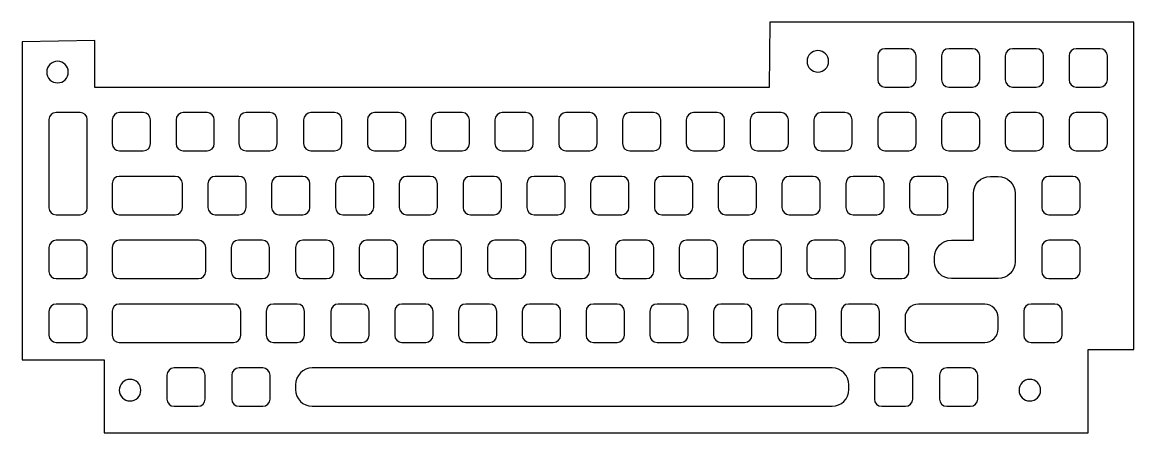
# Model space of a CAD drawing. Extents: x 62 to 217, y -136 to -79.
import ezdxf

# ---------------------------------------------------------------- set-up
doc = ezdxf.new("R2010")
doc.units = 0
doc.header["$MEASUREMENT"] = 0
doc.layers.add('LAYER_1', color=7, linetype='CONTINUOUS')

# ---------------------------------------------------------------- blocks, each defined once
blk = doc.blocks.new('BLOCK_2')
at = {"layer": 'LAYER_1', "color": 7}
blk.add_lwpolyline([(211, -79.26), (184.33, -79.26), (166.65, -79.26), (166.55, -88.35), (72.54, -88.35), (72.54, -81.8), (62.44, -82), (62.44, -88.35), (62.44, -92.78), (62.44, -126.25), (73.84, -126.25), (73.84, -136.41), (193.22, -136.41), (211, -136.41), (211, -129.77), (211, -124.84), (217.35, -124.84), (217.35, -85.61), (217.35, -79.26), (211, -79.26)], dxfattribs=at)
for points in [[(174.82, -84.7), (174.82, -85.53), (174.15, -86.2), (173.32, -86.2), (172.49, -86.2), (171.82, -85.53), (171.82, -84.7), (171.82, -83.87), (172.49, -83.2), (173.32, -83.2), (174.15, -83.2), (174.82, -83.87), (174.82, -84.7)], [(68.86, -86.2), (68.86, -87.03), (68.19, -87.7), (67.36, -87.7), (66.53, -87.7), (65.86, -87.03), (65.86, -86.2), (65.86, -85.37), (66.53, -84.7), (67.36, -84.7), (68.19, -84.7), (68.86, -85.37), (68.86, -86.2)], [(78.97, -130.49), (78.97, -131.32), (78.3, -131.99), (77.47, -131.99), (76.64, -131.99), (75.97, -131.32), (75.97, -130.49), (75.97, -129.66), (76.64, -128.99), (77.47, -128.99), (78.3, -128.99), (78.97, -129.66), (78.97, -130.49)], [(204.36, -130.49), (204.36, -131.32), (203.69, -131.99), (202.86, -131.99), (202.03, -131.99), (201.36, -131.32), (201.36, -130.49), (201.36, -129.66), (202.03, -128.99), (202.86, -128.99), (203.69, -128.99), (204.36, -129.66), (204.36, -130.49)]]:
    blk.add_open_spline(points, degree=3, knots=[0, 0, 0, 0, 1, 1, 1, 2, 2, 2, 3, 3, 3, 4, 4, 4, 4], dxfattribs=at)
blk = doc.blocks.new('BLOCK_3')
at = {"layer": 'LAYER_1', "color": 7}
for points, knots in [([(185.98, -88.28), (185.98, -88.28), (182.67, -88.28), (182.67, -88.28), (182.11, -88.28), (181.66, -87.83), (181.66, -87.27), (181.66, -87.27), (181.66, -83.96), (181.66, -83.96), (181.66, -83.4), (182.11, -82.94), (182.67, -82.94), (182.67, -82.94), (185.98, -82.94), (185.98, -82.94), (186.54, -82.94), (187, -83.4), (187, -83.96), (187, -83.96), (187, -87.27), (187, -87.27), (187, -87.83), (186.54, -88.28), (185.98, -88.28)], [0, 0, 0, 0, 1, 1, 1, 2, 2, 2, 3, 3, 3, 4, 4, 4, 5, 5, 5, 6, 6, 6, 7, 7, 7, 8, 8, 8, 8]), ([(194.87, -88.28), (194.87, -88.28), (191.56, -88.28), (191.56, -88.28), (191, -88.28), (190.55, -87.83), (190.55, -87.27), (190.55, -87.27), (190.55, -83.96), (190.55, -83.96), (190.55, -83.4), (191, -82.94), (191.56, -82.94), (191.56, -82.94), (194.87, -82.94), (194.87, -82.94), (195.43, -82.94), (195.89, -83.4), (195.89, -83.96), (195.89, -83.96), (195.89, -87.27), (195.89, -87.27), (195.89, -87.83), (195.43, -88.28), (194.87, -88.28)], [0, 0, 0, 0, 1, 1, 1, 2, 2, 2, 3, 3, 3, 4, 4, 4, 5, 5, 5, 6, 6, 6, 7, 7, 7, 8, 8, 8, 8]), ([(203.76, -88.28), (203.76, -88.28), (200.45, -88.28), (200.45, -88.28), (199.89, -88.28), (199.44, -87.83), (199.44, -87.27), (199.44, -87.27), (199.44, -83.96), (199.44, -83.96), (199.44, -83.4), (199.89, -82.94), (200.45, -82.94), (200.45, -82.94), (203.76, -82.94), (203.76, -82.94), (204.32, -82.94), (204.78, -83.4), (204.78, -83.96), (204.78, -83.96), (204.78, -87.27), (204.78, -87.27), (204.78, -87.83), (204.32, -88.28), (203.76, -88.28)], [0, 0, 0, 0, 1, 1, 1, 2, 2, 2, 3, 3, 3, 4, 4, 4, 5, 5, 5, 6, 6, 6, 7, 7, 7, 8, 8, 8, 8]), ([(212.65, -88.28), (212.65, -88.28), (209.34, -88.28), (209.34, -88.28), (208.78, -88.28), (208.33, -87.83), (208.33, -87.27), (208.33, -87.27), (208.33, -83.96), (208.33, -83.96), (208.33, -83.4), (208.78, -82.94), (209.34, -82.94), (209.34, -82.94), (212.65, -82.94), (212.65, -82.94), (213.21, -82.94), (213.67, -83.4), (213.67, -83.96), (213.67, -83.96), (213.67, -87.27), (213.67, -87.27), (213.67, -87.83), (213.21, -88.28), (212.65, -88.28)], [0, 0, 0, 0, 1, 1, 1, 2, 2, 2, 3, 3, 3, 4, 4, 4, 5, 5, 5, 6, 6, 6, 7, 7, 7, 8, 8, 8, 8]), ([(71.5, -92.82), (71.5, -92.82), (71.5, -105.08), (71.5, -105.08), (71.5, -105.62), (71.06, -106.06), (70.52, -106.06), (70.52, -106.06), (67.15, -106.06), (67.15, -106.06), (66.6, -106.06), (66.16, -105.62), (66.16, -105.08), (66.16, -105.08), (66.16, -92.82), (66.16, -92.82), (66.16, -92.27), (66.6, -91.83), (67.15, -91.83), (67.15, -91.83), (70.52, -91.83), (70.52, -91.83), (71.06, -91.83), (71.5, -92.27), (71.5, -92.82)], [0, 0, 0, 0, 1, 1, 1, 2, 2, 2, 3, 3, 3, 4, 4, 4, 5, 5, 5, 6, 6, 6, 7, 7, 7, 8, 8, 8, 8]), ([(79.3, -97.17), (79.3, -97.17), (75.99, -97.17), (75.99, -97.17), (75.43, -97.17), (74.98, -96.72), (74.98, -96.16), (74.98, -96.16), (74.98, -92.85), (74.98, -92.85), (74.98, -92.29), (75.43, -91.83), (75.99, -91.83), (75.99, -91.83), (79.3, -91.83), (79.3, -91.83), (79.86, -91.83), (80.32, -92.29), (80.32, -92.85), (80.32, -92.85), (80.32, -96.16), (80.32, -96.16), (80.32, -96.72), (79.86, -97.17), (79.3, -97.17)], [0, 0, 0, 0, 1, 1, 1, 2, 2, 2, 3, 3, 3, 4, 4, 4, 5, 5, 5, 6, 6, 6, 7, 7, 7, 8, 8, 8, 8]), ([(88.19, -97.17), (88.19, -97.17), (84.88, -97.17), (84.88, -97.17), (84.32, -97.17), (83.87, -96.72), (83.87, -96.16), (83.87, -96.16), (83.87, -92.85), (83.87, -92.85), (83.87, -92.29), (84.32, -91.83), (84.88, -91.83), (84.88, -91.83), (88.19, -91.83), (88.19, -91.83), (88.75, -91.83), (89.21, -92.29), (89.21, -92.85), (89.21, -92.85), (89.21, -96.16), (89.21, -96.16), (89.21, -96.72), (88.75, -97.17), (88.19, -97.17)], [0, 0, 0, 0, 1, 1, 1, 2, 2, 2, 3, 3, 3, 4, 4, 4, 5, 5, 5, 6, 6, 6, 7, 7, 7, 8, 8, 8, 8]), ([(96.95, -97.17), (96.95, -97.17), (93.64, -97.17), (93.64, -97.17), (93.08, -97.17), (92.63, -96.72), (92.63, -96.16), (92.63, -96.16), (92.63, -92.85), (92.63, -92.85), (92.63, -92.29), (93.08, -91.83), (93.64, -91.83), (93.64, -91.83), (96.95, -91.83), (96.95, -91.83), (97.51, -91.83), (97.97, -92.29), (97.97, -92.85), (97.97, -92.85), (97.97, -96.16), (97.97, -96.16), (97.97, -96.72), (97.51, -97.17), (96.95, -97.17)], [0, 0, 0, 0, 1, 1, 1, 2, 2, 2, 3, 3, 3, 4, 4, 4, 5, 5, 5, 6, 6, 6, 7, 7, 7, 8, 8, 8, 8]), ([(105.97, -97.17), (105.97, -97.17), (102.66, -97.17), (102.66, -97.17), (102.1, -97.17), (101.65, -96.72), (101.65, -96.16), (101.65, -96.16), (101.65, -92.85), (101.65, -92.85), (101.65, -92.29), (102.1, -91.83), (102.66, -91.83), (102.66, -91.83), (105.97, -91.83), (105.97, -91.83), (106.53, -91.83), (106.99, -92.29), (106.99, -92.85), (106.99, -92.85), (106.99, -96.16), (106.99, -96.16), (106.99, -96.72), (106.53, -97.17), (105.97, -97.17)], [0, 0, 0, 0, 1, 1, 1, 2, 2, 2, 3, 3, 3, 4, 4, 4, 5, 5, 5, 6, 6, 6, 7, 7, 7, 8, 8, 8, 8]), ([(114.86, -97.17), (114.86, -97.17), (111.55, -97.17), (111.55, -97.17), (110.99, -97.17), (110.54, -96.72), (110.54, -96.16), (110.54, -96.16), (110.54, -92.85), (110.54, -92.85), (110.54, -92.29), (110.99, -91.83), (111.55, -91.83), (111.55, -91.83), (114.86, -91.83), (114.86, -91.83), (115.42, -91.83), (115.88, -92.29), (115.88, -92.85), (115.88, -92.85), (115.88, -96.16), (115.88, -96.16), (115.88, -96.72), (115.42, -97.17), (114.86, -97.17)], [0, 0, 0, 0, 1, 1, 1, 2, 2, 2, 3, 3, 3, 4, 4, 4, 5, 5, 5, 6, 6, 6, 7, 7, 7, 8, 8, 8, 8]), ([(123.75, -97.17), (123.75, -97.17), (120.44, -97.17), (120.44, -97.17), (119.88, -97.17), (119.43, -96.72), (119.43, -96.16), (119.43, -96.16), (119.43, -92.85), (119.43, -92.85), (119.43, -92.29), (119.88, -91.83), (120.44, -91.83), (120.44, -91.83), (123.75, -91.83), (123.75, -91.83), (124.31, -91.83), (124.77, -92.29), (124.77, -92.85), (124.77, -92.85), (124.77, -96.16), (124.77, -96.16), (124.77, -96.72), (124.31, -97.17), (123.75, -97.17)], [0, 0, 0, 0, 1, 1, 1, 2, 2, 2, 3, 3, 3, 4, 4, 4, 5, 5, 5, 6, 6, 6, 7, 7, 7, 8, 8, 8, 8]), ([(132.64, -97.17), (132.64, -97.17), (129.33, -97.17), (129.33, -97.17), (128.77, -97.17), (128.32, -96.72), (128.32, -96.16), (128.32, -96.16), (128.32, -92.85), (128.32, -92.85), (128.32, -92.29), (128.77, -91.83), (129.33, -91.83), (129.33, -91.83), (132.64, -91.83), (132.64, -91.83), (133.2, -91.83), (133.66, -92.29), (133.66, -92.85), (133.66, -92.85), (133.66, -96.16), (133.66, -96.16), (133.66, -96.72), (133.2, -97.17), (132.64, -97.17)], [0, 0, 0, 0, 1, 1, 1, 2, 2, 2, 3, 3, 3, 4, 4, 4, 5, 5, 5, 6, 6, 6, 7, 7, 7, 8, 8, 8, 8]), ([(141.53, -97.17), (141.53, -97.17), (138.22, -97.17), (138.22, -97.17), (137.66, -97.17), (137.21, -96.72), (137.21, -96.16), (137.21, -96.16), (137.21, -92.85), (137.21, -92.85), (137.21, -92.29), (137.66, -91.83), (138.22, -91.83), (138.22, -91.83), (141.53, -91.83), (141.53, -91.83), (142.09, -91.83), (142.55, -92.29), (142.55, -92.85), (142.55, -92.85), (142.55, -96.16), (142.55, -96.16), (142.55, -96.72), (142.09, -97.17), (141.53, -97.17)], [0, 0, 0, 0, 1, 1, 1, 2, 2, 2, 3, 3, 3, 4, 4, 4, 5, 5, 5, 6, 6, 6, 7, 7, 7, 8, 8, 8, 8]), ([(150.42, -97.17), (150.42, -97.17), (147.11, -97.17), (147.11, -97.17), (146.55, -97.17), (146.1, -96.72), (146.1, -96.16), (146.1, -96.16), (146.1, -92.85), (146.1, -92.85), (146.1, -92.29), (146.55, -91.83), (147.11, -91.83), (147.11, -91.83), (150.42, -91.83), (150.42, -91.83), (150.98, -91.83), (151.44, -92.29), (151.44, -92.85), (151.44, -92.85), (151.44, -96.16), (151.44, -96.16), (151.44, -96.72), (150.98, -97.17), (150.42, -97.17)], [0, 0, 0, 0, 1, 1, 1, 2, 2, 2, 3, 3, 3, 4, 4, 4, 5, 5, 5, 6, 6, 6, 7, 7, 7, 8, 8, 8, 8]), ([(159.31, -97.17), (159.31, -97.17), (156, -97.17), (156, -97.17), (155.44, -97.17), (154.99, -96.72), (154.99, -96.16), (154.99, -96.16), (154.99, -92.85), (154.99, -92.85), (154.99, -92.29), (155.44, -91.83), (156, -91.83), (156, -91.83), (159.31, -91.83), (159.31, -91.83), (159.87, -91.83), (160.33, -92.29), (160.33, -92.85), (160.33, -92.85), (160.33, -96.16), (160.33, -96.16), (160.33, -96.72), (159.87, -97.17), (159.31, -97.17)], [0, 0, 0, 0, 1, 1, 1, 2, 2, 2, 3, 3, 3, 4, 4, 4, 5, 5, 5, 6, 6, 6, 7, 7, 7, 8, 8, 8, 8]), ([(168.2, -97.17), (168.2, -97.17), (164.89, -97.17), (164.89, -97.17), (164.33, -97.17), (163.88, -96.72), (163.88, -96.16), (163.88, -96.16), (163.88, -92.85), (163.88, -92.85), (163.88, -92.29), (164.33, -91.83), (164.89, -91.83), (164.89, -91.83), (168.2, -91.83), (168.2, -91.83), (168.76, -91.83), (169.22, -92.29), (169.22, -92.85), (169.22, -92.85), (169.22, -96.16), (169.22, -96.16), (169.22, -96.72), (168.76, -97.17), (168.2, -97.17)], [0, 0, 0, 0, 1, 1, 1, 2, 2, 2, 3, 3, 3, 4, 4, 4, 5, 5, 5, 6, 6, 6, 7, 7, 7, 8, 8, 8, 8]), ([(177.09, -97.17), (177.09, -97.17), (173.78, -97.17), (173.78, -97.17), (173.22, -97.17), (172.77, -96.72), (172.77, -96.16), (172.77, -96.16), (172.77, -92.85), (172.77, -92.85), (172.77, -92.29), (173.22, -91.83), (173.78, -91.83), (173.78, -91.83), (177.09, -91.83), (177.09, -91.83), (177.65, -91.83), (178.11, -92.29), (178.11, -92.85), (178.11, -92.85), (178.11, -96.16), (178.11, -96.16), (178.11, -96.72), (177.65, -97.17), (177.09, -97.17)], [0, 0, 0, 0, 1, 1, 1, 2, 2, 2, 3, 3, 3, 4, 4, 4, 5, 5, 5, 6, 6, 6, 7, 7, 7, 8, 8, 8, 8]), ([(185.98, -97.17), (185.98, -97.17), (182.67, -97.17), (182.67, -97.17), (182.11, -97.17), (181.66, -96.72), (181.66, -96.16), (181.66, -96.16), (181.66, -92.85), (181.66, -92.85), (181.66, -92.29), (182.11, -91.83), (182.67, -91.83), (182.67, -91.83), (185.98, -91.83), (185.98, -91.83), (186.54, -91.83), (187, -92.29), (187, -92.85), (187, -92.85), (187, -96.16), (187, -96.16), (187, -96.72), (186.54, -97.17), (185.98, -97.17)], [0, 0, 0, 0, 1, 1, 1, 2, 2, 2, 3, 3, 3, 4, 4, 4, 5, 5, 5, 6, 6, 6, 7, 7, 7, 8, 8, 8, 8]), ([(194.87, -97.17), (194.87, -97.17), (191.56, -97.17), (191.56, -97.17), (191, -97.17), (190.55, -96.72), (190.55, -96.16), (190.55, -96.16), (190.55, -92.85), (190.55, -92.85), (190.55, -92.29), (191, -91.83), (191.56, -91.83), (191.56, -91.83), (194.87, -91.83), (194.87, -91.83), (195.43, -91.83), (195.89, -92.29), (195.89, -92.85), (195.89, -92.85), (195.89, -96.16), (195.89, -96.16), (195.89, -96.72), (195.43, -97.17), (194.87, -97.17)], [0, 0, 0, 0, 1, 1, 1, 2, 2, 2, 3, 3, 3, 4, 4, 4, 5, 5, 5, 6, 6, 6, 7, 7, 7, 8, 8, 8, 8]), ([(203.76, -97.17), (203.76, -97.17), (200.45, -97.17), (200.45, -97.17), (199.89, -97.17), (199.44, -96.72), (199.44, -96.16), (199.44, -96.16), (199.44, -92.85), (199.44, -92.85), (199.44, -92.29), (199.89, -91.83), (200.45, -91.83), (200.45, -91.83), (203.76, -91.83), (203.76, -91.83), (204.32, -91.83), (204.78, -92.29), (204.78, -92.85), (204.78, -92.85), (204.78, -96.16), (204.78, -96.16), (204.78, -96.72), (204.32, -97.17), (203.76, -97.17)], [0, 0, 0, 0, 1, 1, 1, 2, 2, 2, 3, 3, 3, 4, 4, 4, 5, 5, 5, 6, 6, 6, 7, 7, 7, 8, 8, 8, 8]), ([(212.65, -97.17), (212.65, -97.17), (209.34, -97.17), (209.34, -97.17), (208.78, -97.17), (208.33, -96.72), (208.33, -96.16), (208.33, -96.16), (208.33, -92.85), (208.33, -92.85), (208.33, -92.29), (208.78, -91.83), (209.34, -91.83), (209.34, -91.83), (212.65, -91.83), (212.65, -91.83), (213.21, -91.83), (213.67, -92.29), (213.67, -92.85), (213.67, -92.85), (213.67, -96.16), (213.67, -96.16), (213.67, -96.72), (213.21, -97.17), (212.65, -97.17)], [0, 0, 0, 0, 1, 1, 1, 2, 2, 2, 3, 3, 3, 4, 4, 4, 5, 5, 5, 6, 6, 6, 7, 7, 7, 8, 8, 8, 8]), ([(83.77, -106.06), (83.77, -106.06), (75.97, -106.06), (75.97, -106.06), (75.42, -106.06), (74.98, -105.62), (74.98, -105.07), (74.98, -105.07), (74.98, -101.72), (74.98, -101.72), (74.98, -101.17), (75.42, -100.72), (75.97, -100.72), (75.97, -100.72), (83.77, -100.72), (83.77, -100.72), (84.32, -100.72), (84.76, -101.17), (84.76, -101.72), (84.76, -101.72), (84.76, -105.07), (84.76, -105.07), (84.76, -105.62), (84.32, -106.06), (83.77, -106.06)], [0, 0, 0, 0, 1, 1, 1, 2, 2, 2, 3, 3, 3, 4, 4, 4, 5, 5, 5, 6, 6, 6, 7, 7, 7, 8, 8, 8, 8]), ([(92.64, -106.06), (92.64, -106.06), (89.33, -106.06), (89.33, -106.06), (88.77, -106.06), (88.31, -105.61), (88.31, -105.05), (88.31, -105.05), (88.31, -101.74), (88.31, -101.74), (88.31, -101.18), (88.77, -100.72), (89.33, -100.72), (89.33, -100.72), (92.64, -100.72), (92.64, -100.72), (93.2, -100.72), (93.65, -101.18), (93.65, -101.74), (93.65, -101.74), (93.65, -105.05), (93.65, -105.05), (93.65, -105.61), (93.2, -106.06), (92.64, -106.06)], [0, 0, 0, 0, 1, 1, 1, 2, 2, 2, 3, 3, 3, 4, 4, 4, 5, 5, 5, 6, 6, 6, 7, 7, 7, 8, 8, 8, 8]), ([(101.53, -106.06), (101.53, -106.06), (98.22, -106.06), (98.22, -106.06), (97.66, -106.06), (97.2, -105.61), (97.2, -105.05), (97.2, -105.05), (97.2, -101.74), (97.2, -101.74), (97.2, -101.18), (97.66, -100.72), (98.22, -100.72), (98.22, -100.72), (101.53, -100.72), (101.53, -100.72), (102.09, -100.72), (102.54, -101.18), (102.54, -101.74), (102.54, -101.74), (102.54, -105.05), (102.54, -105.05), (102.54, -105.61), (102.09, -106.06), (101.53, -106.06)], [0, 0, 0, 0, 1, 1, 1, 2, 2, 2, 3, 3, 3, 4, 4, 4, 5, 5, 5, 6, 6, 6, 7, 7, 7, 8, 8, 8, 8]), ([(110.42, -106.06), (110.42, -106.06), (107.11, -106.06), (107.11, -106.06), (106.55, -106.06), (106.09, -105.61), (106.09, -105.05), (106.09, -105.05), (106.09, -101.74), (106.09, -101.74), (106.09, -101.18), (106.55, -100.72), (107.11, -100.72), (107.11, -100.72), (110.42, -100.72), (110.42, -100.72), (110.98, -100.72), (111.43, -101.18), (111.43, -101.74), (111.43, -101.74), (111.43, -105.05), (111.43, -105.05), (111.43, -105.61), (110.98, -106.06), (110.42, -106.06)], [0, 0, 0, 0, 1, 1, 1, 2, 2, 2, 3, 3, 3, 4, 4, 4, 5, 5, 5, 6, 6, 6, 7, 7, 7, 8, 8, 8, 8]), ([(119.31, -106.06), (119.31, -106.06), (116, -106.06), (116, -106.06), (115.44, -106.06), (114.98, -105.61), (114.98, -105.05), (114.98, -105.05), (114.98, -101.74), (114.98, -101.74), (114.98, -101.18), (115.44, -100.72), (116, -100.72), (116, -100.72), (119.31, -100.72), (119.31, -100.72), (119.87, -100.72), (120.32, -101.18), (120.32, -101.74), (120.32, -101.74), (120.32, -105.05), (120.32, -105.05), (120.32, -105.61), (119.87, -106.06), (119.31, -106.06)], [0, 0, 0, 0, 1, 1, 1, 2, 2, 2, 3, 3, 3, 4, 4, 4, 5, 5, 5, 6, 6, 6, 7, 7, 7, 8, 8, 8, 8]), ([(128.2, -106.06), (128.2, -106.06), (124.89, -106.06), (124.89, -106.06), (124.33, -106.06), (123.87, -105.61), (123.87, -105.05), (123.87, -105.05), (123.87, -101.74), (123.87, -101.74), (123.87, -101.18), (124.33, -100.72), (124.89, -100.72), (124.89, -100.72), (128.2, -100.72), (128.2, -100.72), (128.76, -100.72), (129.21, -101.18), (129.21, -101.74), (129.21, -101.74), (129.21, -105.05), (129.21, -105.05), (129.21, -105.61), (128.76, -106.06), (128.2, -106.06)], [0, 0, 0, 0, 1, 1, 1, 2, 2, 2, 3, 3, 3, 4, 4, 4, 5, 5, 5, 6, 6, 6, 7, 7, 7, 8, 8, 8, 8]), ([(137.09, -106.06), (137.09, -106.06), (133.78, -106.06), (133.78, -106.06), (133.22, -106.06), (132.76, -105.61), (132.76, -105.05), (132.76, -105.05), (132.76, -101.74), (132.76, -101.74), (132.76, -101.18), (133.22, -100.72), (133.78, -100.72), (133.78, -100.72), (137.09, -100.72), (137.09, -100.72), (137.65, -100.72), (138.1, -101.18), (138.1, -101.74), (138.1, -101.74), (138.1, -105.05), (138.1, -105.05), (138.1, -105.61), (137.65, -106.06), (137.09, -106.06)], [0, 0, 0, 0, 1, 1, 1, 2, 2, 2, 3, 3, 3, 4, 4, 4, 5, 5, 5, 6, 6, 6, 7, 7, 7, 8, 8, 8, 8]), ([(145.98, -106.06), (145.98, -106.06), (142.67, -106.06), (142.67, -106.06), (142.11, -106.06), (141.65, -105.61), (141.65, -105.05), (141.65, -105.05), (141.65, -101.74), (141.65, -101.74), (141.65, -101.18), (142.11, -100.72), (142.67, -100.72), (142.67, -100.72), (145.98, -100.72), (145.98, -100.72), (146.54, -100.72), (146.99, -101.18), (146.99, -101.74), (146.99, -101.74), (146.99, -105.05), (146.99, -105.05), (146.99, -105.61), (146.54, -106.06), (145.98, -106.06)], [0, 0, 0, 0, 1, 1, 1, 2, 2, 2, 3, 3, 3, 4, 4, 4, 5, 5, 5, 6, 6, 6, 7, 7, 7, 8, 8, 8, 8]), ([(154.87, -106.06), (154.87, -106.06), (151.56, -106.06), (151.56, -106.06), (151, -106.06), (150.54, -105.61), (150.54, -105.05), (150.54, -105.05), (150.54, -101.74), (150.54, -101.74), (150.54, -101.18), (151, -100.72), (151.56, -100.72), (151.56, -100.72), (154.87, -100.72), (154.87, -100.72), (155.43, -100.72), (155.88, -101.18), (155.88, -101.74), (155.88, -101.74), (155.88, -105.05), (155.88, -105.05), (155.88, -105.61), (155.43, -106.06), (154.87, -106.06)], [0, 0, 0, 0, 1, 1, 1, 2, 2, 2, 3, 3, 3, 4, 4, 4, 5, 5, 5, 6, 6, 6, 7, 7, 7, 8, 8, 8, 8]), ([(163.76, -106.06), (163.76, -106.06), (160.45, -106.06), (160.45, -106.06), (159.89, -106.06), (159.43, -105.61), (159.43, -105.05), (159.43, -105.05), (159.43, -101.74), (159.43, -101.74), (159.43, -101.18), (159.89, -100.72), (160.45, -100.72), (160.45, -100.72), (163.76, -100.72), (163.76, -100.72), (164.32, -100.72), (164.77, -101.18), (164.77, -101.74), (164.77, -101.74), (164.77, -105.05), (164.77, -105.05), (164.77, -105.61), (164.32, -106.06), (163.76, -106.06)], [0, 0, 0, 0, 1, 1, 1, 2, 2, 2, 3, 3, 3, 4, 4, 4, 5, 5, 5, 6, 6, 6, 7, 7, 7, 8, 8, 8, 8]), ([(172.65, -106.06), (172.65, -106.06), (169.34, -106.06), (169.34, -106.06), (168.78, -106.06), (168.32, -105.61), (168.32, -105.05), (168.32, -105.05), (168.32, -101.74), (168.32, -101.74), (168.32, -101.18), (168.78, -100.72), (169.34, -100.72), (169.34, -100.72), (172.65, -100.72), (172.65, -100.72), (173.21, -100.72), (173.66, -101.18), (173.66, -101.74), (173.66, -101.74), (173.66, -105.05), (173.66, -105.05), (173.66, -105.61), (173.21, -106.06), (172.65, -106.06)], [0, 0, 0, 0, 1, 1, 1, 2, 2, 2, 3, 3, 3, 4, 4, 4, 5, 5, 5, 6, 6, 6, 7, 7, 7, 8, 8, 8, 8]), ([(181.54, -106.06), (181.54, -106.06), (178.23, -106.06), (178.23, -106.06), (177.67, -106.06), (177.21, -105.61), (177.21, -105.05), (177.21, -105.05), (177.21, -101.74), (177.21, -101.74), (177.21, -101.18), (177.67, -100.72), (178.23, -100.72), (178.23, -100.72), (181.54, -100.72), (181.54, -100.72), (182.1, -100.72), (182.55, -101.18), (182.55, -101.74), (182.55, -101.74), (182.55, -105.05), (182.55, -105.05), (182.55, -105.61), (182.1, -106.06), (181.54, -106.06)], [0, 0, 0, 0, 1, 1, 1, 2, 2, 2, 3, 3, 3, 4, 4, 4, 5, 5, 5, 6, 6, 6, 7, 7, 7, 8, 8, 8, 8]), ([(190.43, -106.06), (190.43, -106.06), (187.12, -106.06), (187.12, -106.06), (186.56, -106.06), (186.1, -105.61), (186.1, -105.05), (186.1, -105.05), (186.1, -101.74), (186.1, -101.74), (186.1, -101.18), (186.56, -100.72), (187.12, -100.72), (187.12, -100.72), (190.43, -100.72), (190.43, -100.72), (190.99, -100.72), (191.44, -101.18), (191.44, -101.74), (191.44, -101.74), (191.44, -105.05), (191.44, -105.05), (191.44, -105.61), (190.99, -106.06), (190.43, -106.06)], [0, 0, 0, 0, 1, 1, 1, 2, 2, 2, 3, 3, 3, 4, 4, 4, 5, 5, 5, 6, 6, 6, 7, 7, 7, 8, 8, 8, 8]), ([(200.81, -103.09), (200.81, -101.78), (199.75, -100.72), (198.44, -100.72), (198.44, -100.72), (197.36, -100.72), (197.36, -100.72), (196.05, -100.72), (194.99, -101.78), (194.99, -103.09), (194.99, -103.09), (194.99, -109.61), (194.99, -109.61), (194.99, -109.61), (191.93, -109.61), (191.93, -109.61), (190.63, -109.61), (189.57, -110.67), (189.57, -111.97), (189.57, -111.97), (189.57, -112.6), (189.57, -112.6), (189.57, -113.9), (190.63, -114.95), (191.93, -114.95), (191.93, -114.95), (198.45, -114.95), (198.45, -114.95), (199.76, -114.95), (200.81, -113.9), (200.81, -112.6), (200.81, -112.6), (200.81, -111.97), (200.81, -111.97), (200.81, -111.92), (200.81, -111.87), (200.8, -111.82), (200.81, -111.76), (200.81, -111.71), (200.81, -111.66), (200.81, -111.66), (200.81, -103.09), (200.81, -103.09)], [0, 0, 0, 0, 1, 1, 1, 2, 2, 2, 3, 3, 3, 4, 4, 4, 5, 5, 5, 6, 6, 6, 7, 7, 7, 8, 8, 8, 9, 9, 9, 10, 10, 10, 11, 11, 11, 12, 12, 12, 13, 13, 13, 14, 14, 14, 14]), ([(208.84, -106.06), (208.84, -106.06), (205.53, -106.06), (205.53, -106.06), (204.97, -106.06), (204.52, -105.61), (204.52, -105.05), (204.52, -105.05), (204.52, -101.74), (204.52, -101.74), (204.52, -101.18), (204.97, -100.72), (205.53, -100.72), (205.53, -100.72), (208.84, -100.72), (208.84, -100.72), (209.4, -100.72), (209.86, -101.18), (209.86, -101.74), (209.86, -101.74), (209.86, -105.05), (209.86, -105.05), (209.86, -105.61), (209.4, -106.06), (208.84, -106.06)], [0, 0, 0, 0, 1, 1, 1, 2, 2, 2, 3, 3, 3, 4, 4, 4, 5, 5, 5, 6, 6, 6, 7, 7, 7, 8, 8, 8, 8]), ([(70.49, -114.95), (70.49, -114.95), (67.18, -114.95), (67.18, -114.95), (66.62, -114.95), (66.16, -114.5), (66.16, -113.94), (66.16, -113.94), (66.16, -110.63), (66.16, -110.63), (66.16, -110.07), (66.62, -109.61), (67.18, -109.61), (67.18, -109.61), (70.49, -109.61), (70.49, -109.61), (71.05, -109.61), (71.5, -110.07), (71.5, -110.63), (71.5, -110.63), (71.5, -113.94), (71.5, -113.94), (71.5, -114.5), (71.05, -114.95), (70.49, -114.95)], [0, 0, 0, 0, 1, 1, 1, 2, 2, 2, 3, 3, 3, 4, 4, 4, 5, 5, 5, 6, 6, 6, 7, 7, 7, 8, 8, 8, 8]), ([(87, -114.95), (87, -114.95), (75.98, -114.95), (75.98, -114.95), (75.43, -114.95), (74.98, -114.5), (74.98, -113.95), (74.98, -113.95), (74.98, -110.61), (74.98, -110.61), (74.98, -110.06), (75.43, -109.61), (75.98, -109.61), (75.98, -109.61), (87, -109.61), (87, -109.61), (87.56, -109.61), (88.01, -110.06), (88.01, -110.61), (88.01, -110.61), (88.01, -113.95), (88.01, -113.95), (88.01, -114.5), (87.56, -114.95), (87, -114.95)], [0, 0, 0, 0, 1, 1, 1, 2, 2, 2, 3, 3, 3, 4, 4, 4, 5, 5, 5, 6, 6, 6, 7, 7, 7, 8, 8, 8, 8]), ([(95.88, -114.95), (95.88, -114.95), (92.57, -114.95), (92.57, -114.95), (92.01, -114.95), (91.56, -114.5), (91.56, -113.94), (91.56, -113.94), (91.56, -110.63), (91.56, -110.63), (91.56, -110.07), (92.01, -109.61), (92.57, -109.61), (92.57, -109.61), (95.88, -109.61), (95.88, -109.61), (96.44, -109.61), (96.9, -110.07), (96.9, -110.63), (96.9, -110.63), (96.9, -113.94), (96.9, -113.94), (96.9, -114.5), (96.44, -114.95), (95.88, -114.95)], [0, 0, 0, 0, 1, 1, 1, 2, 2, 2, 3, 3, 3, 4, 4, 4, 5, 5, 5, 6, 6, 6, 7, 7, 7, 8, 8, 8, 8]), ([(104.85, -114.95), (104.85, -114.95), (101.54, -114.95), (101.54, -114.95), (100.98, -114.95), (100.52, -114.5), (100.52, -113.94), (100.52, -113.94), (100.52, -110.63), (100.52, -110.63), (100.52, -110.07), (100.98, -109.61), (101.54, -109.61), (101.54, -109.61), (104.85, -109.61), (104.85, -109.61), (105.41, -109.61), (105.86, -110.07), (105.86, -110.63), (105.86, -110.63), (105.86, -113.94), (105.86, -113.94), (105.86, -114.5), (105.41, -114.95), (104.85, -114.95)], [0, 0, 0, 0, 1, 1, 1, 2, 2, 2, 3, 3, 3, 4, 4, 4, 5, 5, 5, 6, 6, 6, 7, 7, 7, 8, 8, 8, 8]), ([(113.74, -114.95), (113.74, -114.95), (110.43, -114.95), (110.43, -114.95), (109.87, -114.95), (109.41, -114.5), (109.41, -113.94), (109.41, -113.94), (109.41, -110.63), (109.41, -110.63), (109.41, -110.07), (109.87, -109.61), (110.43, -109.61), (110.43, -109.61), (113.74, -109.61), (113.74, -109.61), (114.3, -109.61), (114.75, -110.07), (114.75, -110.63), (114.75, -110.63), (114.75, -113.94), (114.75, -113.94), (114.75, -114.5), (114.3, -114.95), (113.74, -114.95)], [0, 0, 0, 0, 1, 1, 1, 2, 2, 2, 3, 3, 3, 4, 4, 4, 5, 5, 5, 6, 6, 6, 7, 7, 7, 8, 8, 8, 8]), ([(122.63, -114.95), (122.63, -114.95), (119.32, -114.95), (119.32, -114.95), (118.76, -114.95), (118.3, -114.5), (118.3, -113.94), (118.3, -113.94), (118.3, -110.63), (118.3, -110.63), (118.3, -110.07), (118.76, -109.61), (119.32, -109.61), (119.32, -109.61), (122.63, -109.61), (122.63, -109.61), (123.19, -109.61), (123.64, -110.07), (123.64, -110.63), (123.64, -110.63), (123.64, -113.94), (123.64, -113.94), (123.64, -114.5), (123.19, -114.95), (122.63, -114.95)], [0, 0, 0, 0, 1, 1, 1, 2, 2, 2, 3, 3, 3, 4, 4, 4, 5, 5, 5, 6, 6, 6, 7, 7, 7, 8, 8, 8, 8]), ([(131.62, -114.95), (131.62, -114.95), (128.31, -114.95), (128.31, -114.95), (127.75, -114.95), (127.3, -114.5), (127.3, -113.94), (127.3, -113.94), (127.3, -110.63), (127.3, -110.63), (127.3, -110.07), (127.75, -109.61), (128.31, -109.61), (128.31, -109.61), (131.62, -109.61), (131.62, -109.61), (132.18, -109.61), (132.64, -110.07), (132.64, -110.63), (132.64, -110.63), (132.64, -113.94), (132.64, -113.94), (132.64, -114.5), (132.18, -114.95), (131.62, -114.95)], [0, 0, 0, 0, 1, 1, 1, 2, 2, 2, 3, 3, 3, 4, 4, 4, 5, 5, 5, 6, 6, 6, 7, 7, 7, 8, 8, 8, 8]), ([(140.47, -114.95), (140.47, -114.95), (137.16, -114.95), (137.16, -114.95), (136.6, -114.95), (136.15, -114.5), (136.15, -113.94), (136.15, -113.94), (136.15, -110.63), (136.15, -110.63), (136.15, -110.07), (136.6, -109.61), (137.16, -109.61), (137.16, -109.61), (140.47, -109.61), (140.47, -109.61), (141.03, -109.61), (141.49, -110.07), (141.49, -110.63), (141.49, -110.63), (141.49, -113.94), (141.49, -113.94), (141.49, -114.5), (141.03, -114.95), (140.47, -114.95)], [0, 0, 0, 0, 1, 1, 1, 2, 2, 2, 3, 3, 3, 4, 4, 4, 5, 5, 5, 6, 6, 6, 7, 7, 7, 8, 8, 8, 8]), ([(149.43, -114.95), (149.43, -114.95), (146.12, -114.95), (146.12, -114.95), (145.56, -114.95), (145.1, -114.5), (145.1, -113.94), (145.1, -113.94), (145.1, -110.63), (145.1, -110.63), (145.1, -110.07), (145.56, -109.61), (146.12, -109.61), (146.12, -109.61), (149.43, -109.61), (149.43, -109.61), (149.99, -109.61), (150.44, -110.07), (150.44, -110.63), (150.44, -110.63), (150.44, -113.94), (150.44, -113.94), (150.44, -114.5), (149.99, -114.95), (149.43, -114.95)], [0, 0, 0, 0, 1, 1, 1, 2, 2, 2, 3, 3, 3, 4, 4, 4, 5, 5, 5, 6, 6, 6, 7, 7, 7, 8, 8, 8, 8]), ([(158.32, -114.95), (158.32, -114.95), (155.01, -114.95), (155.01, -114.95), (154.45, -114.95), (153.99, -114.5), (153.99, -113.94), (153.99, -113.94), (153.99, -110.63), (153.99, -110.63), (153.99, -110.07), (154.45, -109.61), (155.01, -109.61), (155.01, -109.61), (158.32, -109.61), (158.32, -109.61), (158.88, -109.61), (159.33, -110.07), (159.33, -110.63), (159.33, -110.63), (159.33, -113.94), (159.33, -113.94), (159.33, -114.5), (158.88, -114.95), (158.32, -114.95)], [0, 0, 0, 0, 1, 1, 1, 2, 2, 2, 3, 3, 3, 4, 4, 4, 5, 5, 5, 6, 6, 6, 7, 7, 7, 8, 8, 8, 8]), ([(167.23, -114.95), (167.23, -114.95), (163.92, -114.95), (163.92, -114.95), (163.36, -114.95), (162.9, -114.5), (162.9, -113.94), (162.9, -113.94), (162.9, -110.63), (162.9, -110.63), (162.9, -110.07), (163.36, -109.61), (163.92, -109.61), (163.92, -109.61), (167.23, -109.61), (167.23, -109.61), (167.79, -109.61), (168.24, -110.07), (168.24, -110.63), (168.24, -110.63), (168.24, -113.94), (168.24, -113.94), (168.24, -114.5), (167.79, -114.95), (167.23, -114.95)], [0, 0, 0, 0, 1, 1, 1, 2, 2, 2, 3, 3, 3, 4, 4, 4, 5, 5, 5, 6, 6, 6, 7, 7, 7, 8, 8, 8, 8]), ([(176.12, -114.95), (176.12, -114.95), (172.81, -114.95), (172.81, -114.95), (172.25, -114.95), (171.79, -114.5), (171.79, -113.94), (171.79, -113.94), (171.79, -110.63), (171.79, -110.63), (171.79, -110.07), (172.25, -109.61), (172.81, -109.61), (172.81, -109.61), (176.12, -109.61), (176.12, -109.61), (176.68, -109.61), (177.13, -110.07), (177.13, -110.63), (177.13, -110.63), (177.13, -113.94), (177.13, -113.94), (177.13, -114.5), (176.68, -114.95), (176.12, -114.95)], [0, 0, 0, 0, 1, 1, 1, 2, 2, 2, 3, 3, 3, 4, 4, 4, 5, 5, 5, 6, 6, 6, 7, 7, 7, 8, 8, 8, 8]), ([(185.01, -114.95), (185.01, -114.95), (181.7, -114.95), (181.7, -114.95), (181.14, -114.95), (180.68, -114.5), (180.68, -113.94), (180.68, -113.94), (180.68, -110.63), (180.68, -110.63), (180.68, -110.07), (181.14, -109.61), (181.7, -109.61), (181.7, -109.61), (185.01, -109.61), (185.01, -109.61), (185.57, -109.61), (186.02, -110.07), (186.02, -110.63), (186.02, -110.63), (186.02, -113.94), (186.02, -113.94), (186.02, -114.5), (185.57, -114.95), (185.01, -114.95)], [0, 0, 0, 0, 1, 1, 1, 2, 2, 2, 3, 3, 3, 4, 4, 4, 5, 5, 5, 6, 6, 6, 7, 7, 7, 8, 8, 8, 8]), ([(208.84, -114.95), (208.84, -114.95), (205.53, -114.95), (205.53, -114.95), (204.97, -114.95), (204.52, -114.5), (204.52, -113.94), (204.52, -113.94), (204.52, -110.63), (204.52, -110.63), (204.52, -110.07), (204.97, -109.61), (205.53, -109.61), (205.53, -109.61), (208.84, -109.61), (208.84, -109.61), (209.4, -109.61), (209.86, -110.07), (209.86, -110.63), (209.86, -110.63), (209.86, -113.94), (209.86, -113.94), (209.86, -114.5), (209.4, -114.95), (208.84, -114.95)], [0, 0, 0, 0, 1, 1, 1, 2, 2, 2, 3, 3, 3, 4, 4, 4, 5, 5, 5, 6, 6, 6, 7, 7, 7, 8, 8, 8, 8]), ([(70.49, -123.84), (70.49, -123.84), (67.18, -123.84), (67.18, -123.84), (66.62, -123.84), (66.16, -123.39), (66.16, -122.83), (66.16, -122.83), (66.16, -119.52), (66.16, -119.52), (66.16, -118.96), (66.62, -118.5), (67.18, -118.5), (67.18, -118.5), (70.49, -118.5), (70.49, -118.5), (71.05, -118.5), (71.5, -118.96), (71.5, -119.52), (71.5, -119.52), (71.5, -122.83), (71.5, -122.83), (71.5, -123.39), (71.05, -123.84), (70.49, -123.84)], [0, 0, 0, 0, 1, 1, 1, 2, 2, 2, 3, 3, 3, 4, 4, 4, 5, 5, 5, 6, 6, 6, 7, 7, 7, 8, 8, 8, 8]), ([(91.89, -123.84), (91.89, -123.84), (75.97, -123.84), (75.97, -123.84), (75.42, -123.84), (74.98, -123.4), (74.98, -122.85), (74.98, -122.85), (74.98, -119.49), (74.98, -119.49), (74.98, -118.95), (75.42, -118.5), (75.97, -118.5), (75.97, -118.5), (91.89, -118.5), (91.89, -118.5), (92.44, -118.5), (92.89, -118.95), (92.89, -119.49), (92.89, -119.49), (92.89, -122.85), (92.89, -122.85), (92.89, -123.4), (92.44, -123.84), (91.89, -123.84)], [0, 0, 0, 0, 1, 1, 1, 2, 2, 2, 3, 3, 3, 4, 4, 4, 5, 5, 5, 6, 6, 6, 7, 7, 7, 8, 8, 8, 8]), ([(100.76, -123.84), (100.76, -123.84), (97.45, -123.84), (97.45, -123.84), (96.89, -123.84), (96.44, -123.39), (96.44, -122.83), (96.44, -122.83), (96.44, -119.52), (96.44, -119.52), (96.44, -118.96), (96.89, -118.5), (97.45, -118.5), (97.45, -118.5), (100.76, -118.5), (100.76, -118.5), (101.32, -118.5), (101.78, -118.96), (101.78, -119.52), (101.78, -119.52), (101.78, -122.83), (101.78, -122.83), (101.78, -123.39), (101.32, -123.84), (100.76, -123.84)], [0, 0, 0, 0, 1, 1, 1, 2, 2, 2, 3, 3, 3, 4, 4, 4, 5, 5, 5, 6, 6, 6, 7, 7, 7, 8, 8, 8, 8]), ([(109.78, -123.84), (109.78, -123.84), (106.47, -123.84), (106.47, -123.84), (105.91, -123.84), (105.46, -123.39), (105.46, -122.83), (105.46, -122.83), (105.46, -119.52), (105.46, -119.52), (105.46, -118.96), (105.91, -118.5), (106.47, -118.5), (106.47, -118.5), (109.78, -118.5), (109.78, -118.5), (110.34, -118.5), (110.8, -118.96), (110.8, -119.52), (110.8, -119.52), (110.8, -122.83), (110.8, -122.83), (110.8, -123.39), (110.34, -123.84), (109.78, -123.84)], [0, 0, 0, 0, 1, 1, 1, 2, 2, 2, 3, 3, 3, 4, 4, 4, 5, 5, 5, 6, 6, 6, 7, 7, 7, 8, 8, 8, 8]), ([(118.67, -123.84), (118.67, -123.84), (115.36, -123.84), (115.36, -123.84), (114.8, -123.84), (114.35, -123.39), (114.35, -122.83), (114.35, -122.83), (114.35, -119.52), (114.35, -119.52), (114.35, -118.96), (114.8, -118.5), (115.36, -118.5), (115.36, -118.5), (118.67, -118.5), (118.67, -118.5), (119.23, -118.5), (119.69, -118.96), (119.69, -119.52), (119.69, -119.52), (119.69, -122.83), (119.69, -122.83), (119.69, -123.39), (119.23, -123.84), (118.67, -123.84)], [0, 0, 0, 0, 1, 1, 1, 2, 2, 2, 3, 3, 3, 4, 4, 4, 5, 5, 5, 6, 6, 6, 7, 7, 7, 8, 8, 8, 8]), ([(127.56, -123.84), (127.56, -123.84), (124.25, -123.84), (124.25, -123.84), (123.69, -123.84), (123.24, -123.39), (123.24, -122.83), (123.24, -122.83), (123.24, -119.52), (123.24, -119.52), (123.24, -118.96), (123.69, -118.5), (124.25, -118.5), (124.25, -118.5), (127.56, -118.5), (127.56, -118.5), (128.12, -118.5), (128.58, -118.96), (128.58, -119.52), (128.58, -119.52), (128.58, -122.83), (128.58, -122.83), (128.58, -123.39), (128.12, -123.84), (127.56, -123.84)], [0, 0, 0, 0, 1, 1, 1, 2, 2, 2, 3, 3, 3, 4, 4, 4, 5, 5, 5, 6, 6, 6, 7, 7, 7, 8, 8, 8, 8]), ([(136.45, -123.84), (136.45, -123.84), (133.14, -123.84), (133.14, -123.84), (132.58, -123.84), (132.13, -123.39), (132.13, -122.83), (132.13, -122.83), (132.13, -119.52), (132.13, -119.52), (132.13, -118.96), (132.58, -118.5), (133.14, -118.5), (133.14, -118.5), (136.45, -118.5), (136.45, -118.5), (137.01, -118.5), (137.47, -118.96), (137.47, -119.52), (137.47, -119.52), (137.47, -122.83), (137.47, -122.83), (137.47, -123.39), (137.01, -123.84), (136.45, -123.84)], [0, 0, 0, 0, 1, 1, 1, 2, 2, 2, 3, 3, 3, 4, 4, 4, 5, 5, 5, 6, 6, 6, 7, 7, 7, 8, 8, 8, 8]), ([(145.34, -123.84), (145.34, -123.84), (142.03, -123.84), (142.03, -123.84), (141.47, -123.84), (141.02, -123.39), (141.02, -122.83), (141.02, -122.83), (141.02, -119.52), (141.02, -119.52), (141.02, -118.96), (141.47, -118.5), (142.03, -118.5), (142.03, -118.5), (145.34, -118.5), (145.34, -118.5), (145.9, -118.5), (146.36, -118.96), (146.36, -119.52), (146.36, -119.52), (146.36, -122.83), (146.36, -122.83), (146.36, -123.39), (145.9, -123.84), (145.34, -123.84)], [0, 0, 0, 0, 1, 1, 1, 2, 2, 2, 3, 3, 3, 4, 4, 4, 5, 5, 5, 6, 6, 6, 7, 7, 7, 8, 8, 8, 8]), ([(154.23, -123.84), (154.23, -123.84), (150.92, -123.84), (150.92, -123.84), (150.36, -123.84), (149.91, -123.39), (149.91, -122.83), (149.91, -122.83), (149.91, -119.52), (149.91, -119.52), (149.91, -118.96), (150.36, -118.5), (150.92, -118.5), (150.92, -118.5), (154.23, -118.5), (154.23, -118.5), (154.79, -118.5), (155.25, -118.96), (155.25, -119.52), (155.25, -119.52), (155.25, -122.83), (155.25, -122.83), (155.25, -123.39), (154.79, -123.84), (154.23, -123.84)], [0, 0, 0, 0, 1, 1, 1, 2, 2, 2, 3, 3, 3, 4, 4, 4, 5, 5, 5, 6, 6, 6, 7, 7, 7, 8, 8, 8, 8]), ([(163.12, -123.84), (163.12, -123.84), (159.81, -123.84), (159.81, -123.84), (159.25, -123.84), (158.8, -123.39), (158.8, -122.83), (158.8, -122.83), (158.8, -119.52), (158.8, -119.52), (158.8, -118.96), (159.25, -118.5), (159.81, -118.5), (159.81, -118.5), (163.12, -118.5), (163.12, -118.5), (163.68, -118.5), (164.14, -118.96), (164.14, -119.52), (164.14, -119.52), (164.14, -122.83), (164.14, -122.83), (164.14, -123.39), (163.68, -123.84), (163.12, -123.84)], [0, 0, 0, 0, 1, 1, 1, 2, 2, 2, 3, 3, 3, 4, 4, 4, 5, 5, 5, 6, 6, 6, 7, 7, 7, 8, 8, 8, 8]), ([(172.01, -123.84), (172.01, -123.84), (168.7, -123.84), (168.7, -123.84), (168.14, -123.84), (167.69, -123.39), (167.69, -122.83), (167.69, -122.83), (167.69, -119.52), (167.69, -119.52), (167.69, -118.96), (168.14, -118.5), (168.7, -118.5), (168.7, -118.5), (172.01, -118.5), (172.01, -118.5), (172.57, -118.5), (173.03, -118.96), (173.03, -119.52), (173.03, -119.52), (173.03, -122.83), (173.03, -122.83), (173.03, -123.39), (172.57, -123.84), (172.01, -123.84)], [0, 0, 0, 0, 1, 1, 1, 2, 2, 2, 3, 3, 3, 4, 4, 4, 5, 5, 5, 6, 6, 6, 7, 7, 7, 8, 8, 8, 8]), ([(180.9, -123.84), (180.9, -123.84), (177.59, -123.84), (177.59, -123.84), (177.03, -123.84), (176.58, -123.39), (176.58, -122.83), (176.58, -122.83), (176.58, -119.52), (176.58, -119.52), (176.58, -118.96), (177.03, -118.5), (177.59, -118.5), (177.59, -118.5), (180.9, -118.5), (180.9, -118.5), (181.46, -118.5), (181.92, -118.96), (181.92, -119.52), (181.92, -119.52), (181.92, -122.83), (181.92, -122.83), (181.92, -123.39), (181.46, -123.84), (180.9, -123.84)], [0, 0, 0, 0, 1, 1, 1, 2, 2, 2, 3, 3, 3, 4, 4, 4, 5, 5, 5, 6, 6, 6, 7, 7, 7, 8, 8, 8, 8]), ([(196.57, -123.84), (196.57, -123.84), (187.36, -123.84), (187.36, -123.84), (186.31, -123.84), (185.47, -122.99), (185.47, -121.95), (185.47, -121.95), (185.47, -120.4), (185.47, -120.4), (185.47, -119.35), (186.31, -118.5), (187.36, -118.5), (187.36, -118.5), (196.57, -118.5), (196.57, -118.5), (197.61, -118.5), (198.46, -119.35), (198.46, -120.4), (198.46, -120.4), (198.46, -121.95), (198.46, -121.95), (198.46, -122.99), (197.61, -123.84), (196.57, -123.84)], [0, 0, 0, 0, 1, 1, 1, 2, 2, 2, 3, 3, 3, 4, 4, 4, 5, 5, 5, 6, 6, 6, 7, 7, 7, 8, 8, 8, 8]), ([(206.34, -123.84), (206.34, -123.84), (203.03, -123.84), (203.03, -123.84), (202.47, -123.84), (202.01, -123.39), (202.01, -122.83), (202.01, -122.83), (202.01, -119.52), (202.01, -119.52), (202.01, -118.96), (202.47, -118.5), (203.03, -118.5), (203.03, -118.5), (206.34, -118.5), (206.34, -118.5), (206.9, -118.5), (207.35, -118.96), (207.35, -119.52), (207.35, -119.52), (207.35, -122.83), (207.35, -122.83), (207.35, -123.39), (206.9, -123.84), (206.34, -123.84)], [0, 0, 0, 0, 1, 1, 1, 2, 2, 2, 3, 3, 3, 4, 4, 4, 5, 5, 5, 6, 6, 6, 7, 7, 7, 8, 8, 8, 8]), ([(86.92, -132.73), (86.92, -132.73), (83.61, -132.73), (83.61, -132.73), (83.05, -132.73), (82.6, -132.28), (82.6, -131.72), (82.6, -131.72), (82.6, -128.41), (82.6, -128.41), (82.6, -127.85), (83.05, -127.39), (83.61, -127.39), (83.61, -127.39), (86.92, -127.39), (86.92, -127.39), (87.48, -127.39), (87.94, -127.85), (87.94, -128.41), (87.94, -128.41), (87.94, -131.72), (87.94, -131.72), (87.94, -132.28), (87.48, -132.73), (86.92, -132.73)], [0, 0, 0, 0, 1, 1, 1, 2, 2, 2, 3, 3, 3, 4, 4, 4, 5, 5, 5, 6, 6, 6, 7, 7, 7, 8, 8, 8, 8]), ([(95.96, -132.73), (95.96, -132.73), (92.65, -132.73), (92.65, -132.73), (92.09, -132.73), (91.63, -132.28), (91.63, -131.72), (91.63, -131.72), (91.63, -128.41), (91.63, -128.41), (91.63, -127.85), (92.09, -127.39), (92.65, -127.39), (92.65, -127.39), (95.96, -127.39), (95.96, -127.39), (96.52, -127.39), (96.97, -127.85), (96.97, -128.41), (96.97, -128.41), (96.97, -131.72), (96.97, -131.72), (96.97, -132.28), (96.52, -132.73), (95.96, -132.73)], [0, 0, 0, 0, 1, 1, 1, 2, 2, 2, 3, 3, 3, 4, 4, 4, 5, 5, 5, 6, 6, 6, 7, 7, 7, 8, 8, 8, 8]), ([(175.31, -132.73), (175.31, -132.73), (102.86, -132.73), (102.86, -132.73), (101.57, -132.73), (100.52, -131.68), (100.52, -130.39), (100.52, -130.39), (100.52, -129.73), (100.52, -129.73), (100.52, -128.44), (101.57, -127.39), (102.86, -127.39), (102.86, -127.39), (175.31, -127.39), (175.31, -127.39), (176.6, -127.39), (177.65, -128.44), (177.65, -129.73), (177.65, -129.73), (177.65, -130.39), (177.65, -130.39), (177.65, -131.68), (176.6, -132.73), (175.31, -132.73)], [0, 0, 0, 0, 1, 1, 1, 2, 2, 2, 3, 3, 3, 4, 4, 4, 5, 5, 5, 6, 6, 6, 7, 7, 7, 8, 8, 8, 8]), ([(185.52, -132.73), (185.52, -132.73), (182.22, -132.73), (182.22, -132.73), (181.65, -132.73), (181.2, -132.28), (181.2, -131.72), (181.2, -131.72), (181.2, -128.41), (181.2, -128.41), (181.2, -127.85), (181.65, -127.39), (182.22, -127.39), (182.22, -127.39), (185.52, -127.39), (185.52, -127.39), (186.08, -127.39), (186.54, -127.85), (186.54, -128.41), (186.54, -128.41), (186.54, -131.72), (186.54, -131.72), (186.54, -132.28), (186.08, -132.73), (185.52, -132.73)], [0, 0, 0, 0, 1, 1, 1, 2, 2, 2, 3, 3, 3, 4, 4, 4, 5, 5, 5, 6, 6, 6, 7, 7, 7, 8, 8, 8, 8]), ([(194.59, -132.73), (194.59, -132.73), (191.28, -132.73), (191.28, -132.73), (190.72, -132.73), (190.27, -132.28), (190.27, -131.72), (190.27, -131.72), (190.27, -128.41), (190.27, -128.41), (190.27, -127.85), (190.72, -127.39), (191.28, -127.39), (191.28, -127.39), (194.59, -127.39), (194.59, -127.39), (195.15, -127.39), (195.61, -127.85), (195.61, -128.41), (195.61, -128.41), (195.61, -131.72), (195.61, -131.72), (195.61, -132.28), (195.15, -132.73), (194.59, -132.73)], [0, 0, 0, 0, 1, 1, 1, 2, 2, 2, 3, 3, 3, 4, 4, 4, 5, 5, 5, 6, 6, 6, 7, 7, 7, 8, 8, 8, 8])]:
    blk.add_open_spline(points, degree=3, knots=knots, dxfattribs=at)

msp = doc.modelspace()

# ---------------------------------------------------------------- block references
at = {"layer": 'LAYER_1'}
for name in ['BLOCK_2', 'BLOCK_3']:
    msp.add_blockref(name, (0, 0), dxfattribs=at)

doc.saveas('drawing.dxf')
